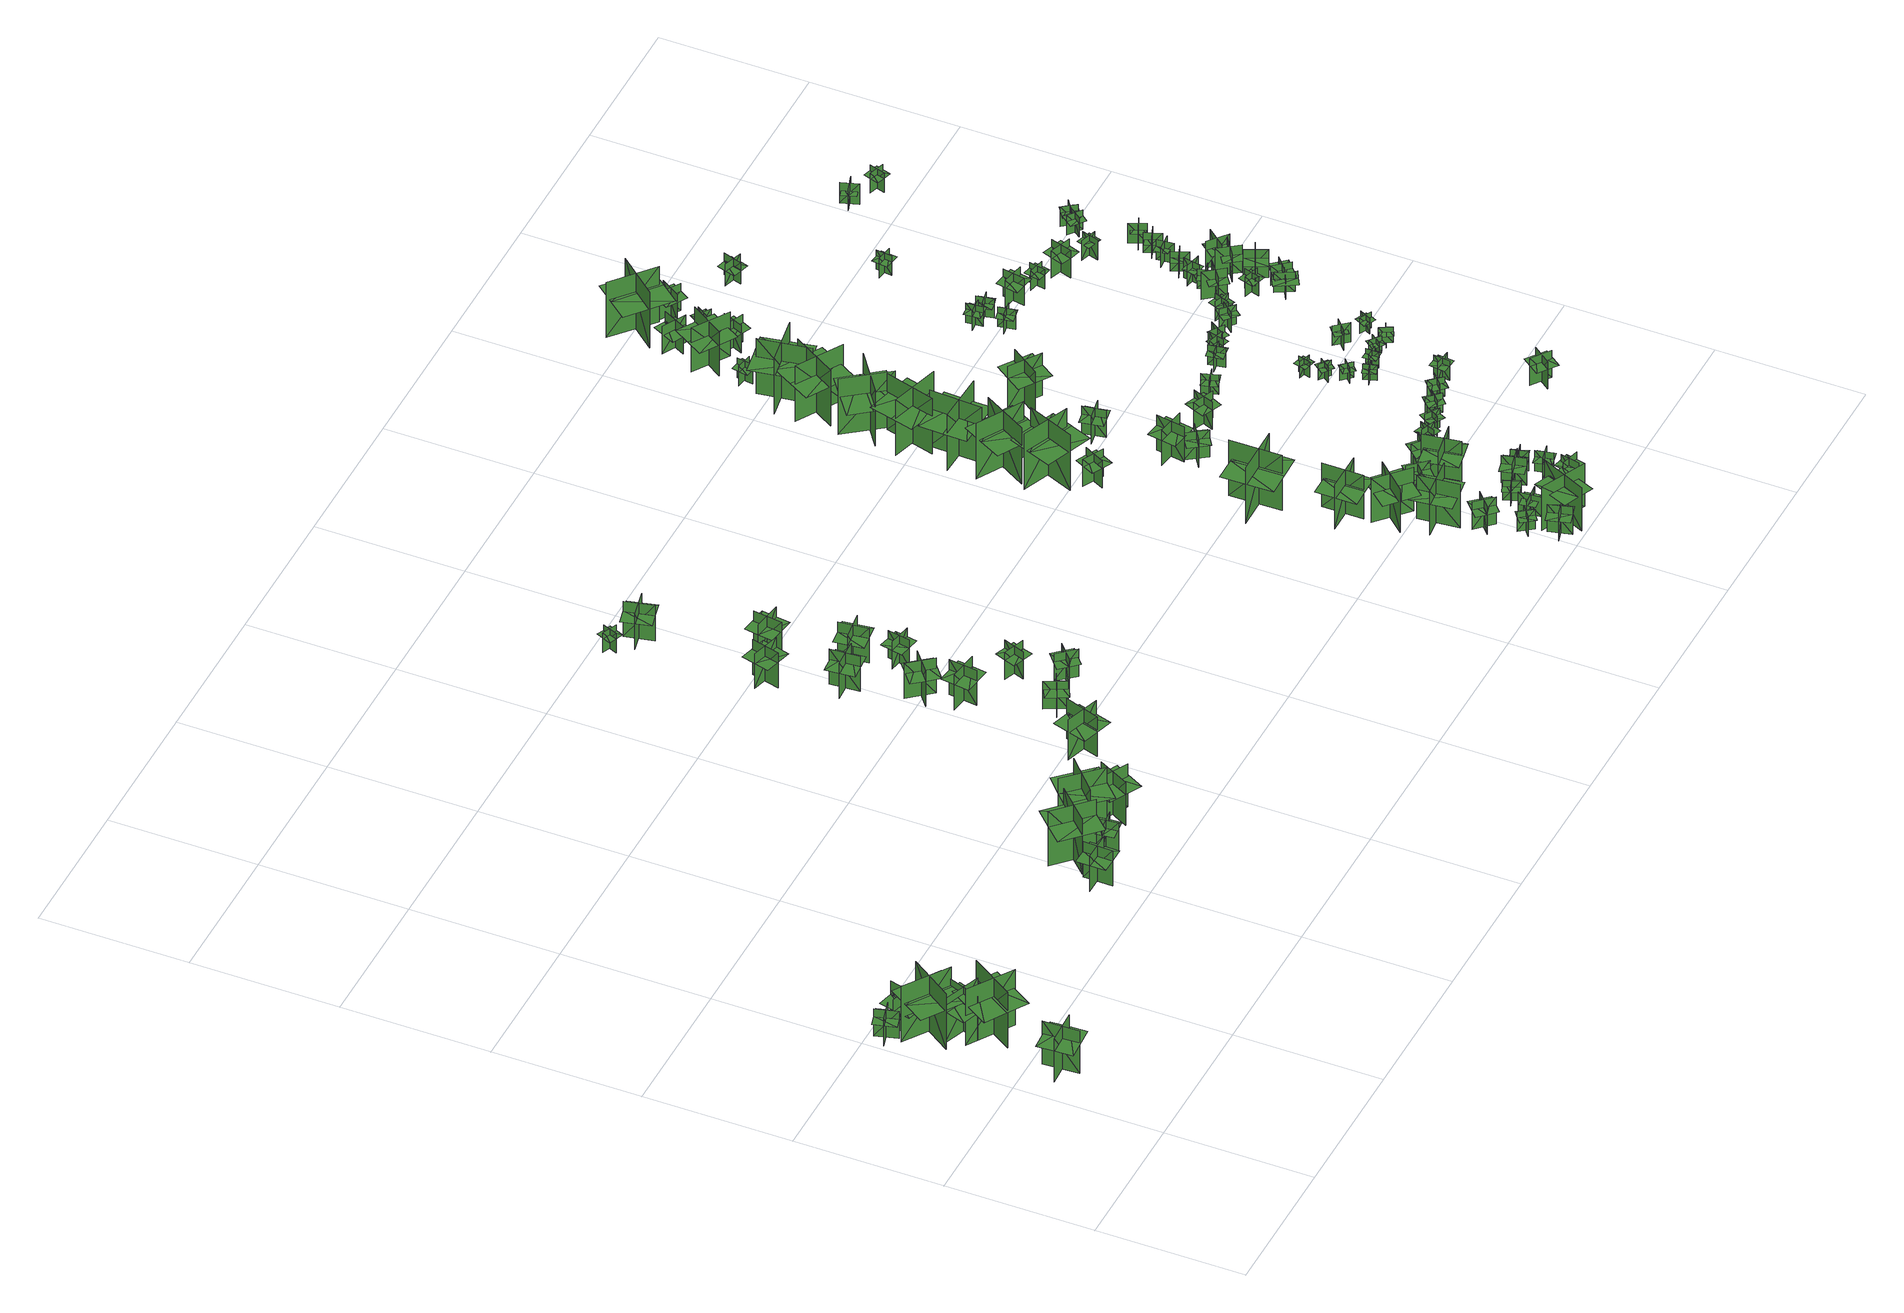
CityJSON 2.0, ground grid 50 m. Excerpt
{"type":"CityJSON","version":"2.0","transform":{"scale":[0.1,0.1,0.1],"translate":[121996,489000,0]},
"CityObjects":{
"tree1":{"type":"SolitaryVegetationObject","geometry":[{"type":"MultiSurface","lod":"1","boundaries":[[[0,1,2]],[[0,2,3]],[[4,5,6]],[[4,6,7]],[[8,9,10]],[[8,10,11]],[[8,11,12]],[[8,12,13]]]}]},
"tree2":{"type":"SolitaryVegetationObject","geometry":[{"type":"MultiSurface","lod":"1","boundaries":[[[14,15,16]],[[14,16,17]],[[18,19,20]],[[18,20,21]],[[22,23,24]],[[22,24,25]],[[22,25,26]],[[22,26,27]]]}]},
"tree3":{"type":"SolitaryVegetationObject","geometry":[{"type":"MultiSurface","lod":"1","boundaries":[[[28,29,30]],[[28,30,31]],[[32,33,34]],[[32,34,35]],[[36,37,38]],[[36,38,39]],[[36,39,40]],[[36,40,41]]]}]},
"tree4":{"type":"SolitaryVegetationObject","geometry":[{"type":"MultiSurface","lod":"1","boundaries":[[[42,43,44]],[[42,44,45]],[[46,47,48]],[[46,48,49]],[[50,51,52]],[[50,52,53]],[[50,53,54]],[[50,54,55]]]}]},
"tree5":{"type":"SolitaryVegetationObject","geometry":[{"type":"MultiSurface","lod":"1","boundaries":[[[56,57,58]],[[56,58,59]],[[60,61,62]],[[60,62,63]],[[64,65,66]],[[64,66,67]],[[64,67,68]],[[64,68,69]]]}]},
"tree6":{"type":"SolitaryVegetationObject","geometry":[{"type":"MultiSurface","lod":"1","boundaries":[[[70,71,72]],[[70,72,73]],[[74,75,76]],[[74,76,77]],[[78,79,80]],[[78,80,81]],[[78,81,82]],[[78,82,83]]]}]},
"tree7":{"type":"SolitaryVegetationObject","geometry":[{"type":"MultiSurface","lod":"1","boundaries":[[[84,85,86]],[[84,86,87]],[[88,89,90]],[[88,90,91]],[[92,93,94]],[[92,94,95]],[[92,95,96]],[[92,96,97]]]}]},
"tree8":{"type":"SolitaryVegetationObject","geometry":[{"type":"MultiSurface","lod":"1","boundaries":[[[98,99,100]],[[98,100,101]],[[102,103,104]],[[102,104,105]],[[106,107,108]],[[106,108,109]],[[106,109,110]],[[106,110,111]]]}]},
"tree9":{"type":"SolitaryVegetationObject","geometry":[{"type":"MultiSurface","lod":"1","boundaries":[[[112,113,114]],[[112,114,115]],[[116,117,118]],[[116,118,119]],[[120,121,122]],[[120,122,123]],[[120,123,124]],[[120,124,125]]]}]},
"tree10":{"type":"SolitaryVegetationObject","geometry":[{"type":"MultiSurface","lod":"1","boundaries":[[[126,127,128]],[[126,128,129]],[[130,131,132]],[[130,132,133]],[[134,135,136]],[[134,136,137]],[[134,137,138]],[[134,138,139]]]}]},
"tree11":{"type":"SolitaryVegetationObject","geometry":[{"type":"MultiSurface","lod":"1","boundaries":[[[140,141,142]],[[140,142,143]],[[144,145,146]],[[144,146,147]],[[148,149,150]],[[148,150,151]],[[148,151,152]],[[148,152,153]]]}]},
"tree12":{"type":"SolitaryVegetationObject","geometry":[{"type":"MultiSurface","lod":"1","boundaries":[[[154,155,156]],[[154,156,157]],[[158,159,160]],[[158,160,161]],[[162,163,164]],[[162,164,165]],[[162,165,166]],[[162,166,167]]]}]},
"tree13":{"type":"SolitaryVegetationObject","geometry":[{"type":"MultiSurface","lod":"1","boundaries":[[[168,169,170]],[[168,170,171]],[[172,173,174]],[[172,174,175]],[[176,177,178]],[[176,178,179]],[[176,179,180]],[[176,180,181]]]}]},
"tree14":{"type":"SolitaryVegetationObject","geometry":[{"type":"MultiSurface","lod":"1","boundaries":[[[182,183,184]],[[182,184,185]],[[186,187,188]],[[186,188,189]],[[190,191,192]],[[190,192,193]],[[190,193,194]],[[190,194,195]]]}]},
"tree15":{"type":"SolitaryVegetationObject","geometry":[{"type":"MultiSurface","lod":"1","boundaries":[[[196,197,198]],[[196,198,199]],[[200,201,202]],[[200,202,203]],[[204,205,206]],[[204,206,207]],[[204,207,208]],[[204,208,209]]]}]},
"tree16":{"type":"SolitaryVegetationObject","geometry":[{"type":"MultiSurface","lod":"1","boundaries":[[[210,211,212]],[[210,212,213]],[[214,215,216]],[[214,216,217]],[[218,219,220]],[[218,220,221]],[[218,221,222]],[[218,222,223]]]}]},
"tree17":{"type":"SolitaryVegetationObject","geometry":[{"type":"MultiSurface","lod":"1","boundaries":[[[224,225,226]],[[224,226,227]],[[228,229,230]],[[228,230,231]],[[232,233,234]],[[232,234,235]],[[232,235,236]],[[232,236,237]]]}]},
"tree18":{"type":"SolitaryVegetationObject","geometry":[{"type":"MultiSurface","lod":"1","boundaries":[[[238,239,240]],[[238,240,241]],[[242,243,244]],[[242,244,245]],[[246,247,248]],[[246,248,249]],[[246,249,250]],[[246,250,251]]]}]},
"tree19":{"type":"SolitaryVegetationObject","geometry":[{"type":"MultiSurface","lod":"1","boundaries":[[[252,253,254]],[[252,254,255]],[[256,257,258]],[[256,258,259]],[[260,261,262]],[[260,262,263]],[[260,263,264]],[[260,264,265]]]}]},
"tree20":{"type":"SolitaryVegetationObject","geometry":[{"type":"MultiSurface","lod":"1","boundaries":[[[266,267,268]],[[266,268,269]],[[270,271,272]],[[270,272,273]],[[274,275,276]],[[274,276,277]],[[274,277,278]],[[274,278,279]]]}]},
"tree21":{"type":"SolitaryVegetationObject","geometry":[{"type":"MultiSurface","lod":"1","boundaries":[[[280,281,282]],[[280,282,283]],[[284,285,286]],[[284,286,287]],[[288,289,290]],[[288,290,291]],[[288,291,292]],[[288,292,293]]]}]},
"tree22":{"type":"SolitaryVegetationObject","geometry":[{"type":"MultiSurface","lod":"1","boundaries":[[[294,295,296]],[[294,296,297]],[[298,299,300]],[[298,300,301]],[[302,303,304]],[[302,304,305]],[[302,305,306]],[[302,306,307]]]}]},
"tree23":{"type":"SolitaryVegetationObject","geometry":[{"type":"MultiSurface","lod":"1","boundaries":[[[308,309,310]],[[308,310,311]],[[312,313,314]],[[312,314,315]],[[316,317,318]],[[316,318,319]],[[316,319,320]],[[316,320,321]]]}]},
"tree24":{"type":"SolitaryVegetationObject","geometry":[{"type":"MultiSurface","lod":"1","boundaries":[[[322,323,324]],[[322,324,325]],[[326,327,328]],[[326,328,329]],[[330,331,332]],[[330,332,333]],[[330,333,334]],[[330,334,335]]]}]},
"tree25":{"type":"SolitaryVegetationObject","geometry":[{"type":"MultiSurface","lod":"1","boundaries":[[[336,337,338]],[[336,338,339]],[[340,341,342]],[[340,342,343]],[[344,345,346]],[[344,346,347]],[[344,347,348]],[[344,348,349]]]}]},
"tree26":{"type":"SolitaryVegetationObject","geometry":[{"type":"MultiSurface","lod":"1","boundaries":[[[350,351,352]],[[350,352,353]],[[354,355,356]],[[354,356,357]],[[358,359,360]],[[358,360,361]],[[358,361,362]],[[358,362,363]]]}]},
"tree27":{"type":"SolitaryVegetationObject","geometry":[{"type":"MultiSurface","lod":"1","boundaries":[[[364,365,366]],[[364,366,367]],[[368,369,370]],[[368,370,371]],[[372,373,374]],[[372,374,375]],[[372,375,376]],[[372,376,377]]]}]},
"tree28":{"type":"SolitaryVegetationObject","geometry":[{"type":"MultiSurface","lod":"1","boundaries":[[[378,379,380]],[[378,380,381]],[[382,383,384]],[[382,384,385]],[[386,387,388]],[[386,388,389]],[[386,389,390]],[[386,390,391]]]}]},
"tree29":{"type":"SolitaryVegetationObject","geometry":[{"type":"MultiSurface","lod":"1","boundaries":[[[392,393,394]],[[392,394,395]],[[396,397,398]],[[396,398,399]],[[400,401,402]],[[400,402,403]],[[400,403,404]],[[400,404,405]]]}]},
"tree30":{"type":"SolitaryVegetationObject","geometry":[{"type":"MultiSurface","lod":"1","boundaries":[[[406,407,408]],[[406,408,409]],[[410,411,412]],[[410,412,413]],[[414,415,416]],[[414,416,417]],[[414,417,418]],[[414,418,419]]]}]},
"tree31":{"type":"SolitaryVegetationObject","geometry":[{"type":"MultiSurface","lod":"1","boundaries":[[[420,421,422]],[[420,422,423]],[[424,425,426]],[[424,426,427]],[[428,429,430]],[[428,430,431]],[[428,431,432]],[[428,432,433]]]}]},
"tree32":{"type":"SolitaryVegetationObject","geometry":[{"type":"MultiSurface","lod":"1","boundaries":[[[434,435,436]],[[434,436,437]],[[438,439,440]],[[438,440,441]],[[442,443,444]],[[442,444,445]],[[442,445,446]],[[442,446,447]]]}]},
"tree33":{"type":"SolitaryVegetationObject","geometry":[{"type":"MultiSurface","lod":"1","boundaries":[[[448,449,450]],[[448,450,451]],[[452,453,454]],[[452,454,455]],[[456,457,458]],[[456,458,459]],[[456,459,460]],[[456,460,461]]]}]},
"tree34":{"type":"SolitaryVegetationObject","geometry":[{"type":"MultiSurface","lod":"1","boundaries":[[[462,463,464]],[[462,464,465]],[[466,467,468]],[[466,468,469]],[[470,471,472]],[[470,472,473]],[[470,473,474]],[[470,474,475]]]}]},
"tree35":{"type":"SolitaryVegetationObject","geometry":[{"type":"MultiSurface","lod":"1","boundaries":[[[476,477,478]],[[476,478,479]],[[480,481,482]],[[480,482,483]],[[484,485,486]],[[484,486,487]],[[484,487,488]],[[484,488,489]]]}]},
"tree36":{"type":"SolitaryVegetationObject","geometry":[{"type":"MultiSurface","lod":"1","boundaries":[[[490,491,492]],[[490,492,493]],[[494,495,496]],[[494,496,497]],[[498,499,500]],[[498,500,501]],[[498,501,502]],[[498,502,503]]]}]},
"tree37":{"type":"SolitaryVegetationObject","geometry":[{"type":"MultiSurface","lod":"1","boundaries":[[[504,505,506]],[[504,506,507]],[[508,509,510]],[[508,510,511]],[[512,513,514]],[[512,514,515]],[[512,515,516]],[[512,516,517]]]}]},
"tree38":{"type":"SolitaryVegetationObject","geometry":[{"type":"MultiSurface","lod":"1","boundaries":[[[518,519,520]],[[518,520,521]],[[522,523,524]],[[522,524,525]],[[526,527,528]],[[526,528,529]],[[526,529,530]],[[526,530,531]]]}]},
"tree39":{"type":"SolitaryVegetationObject","geometry":[{"type":"MultiSurface","lod":"1","boundaries":[[[532,533,534]],[[532,534,535]],[[536,537,538]],[[536,538,539]],[[540,541,542]],[[540,542,543]],[[540,543,544]],[[540,544,545]]]}]},
"tree40":{"type":"SolitaryVegetationObject","geometry":[{"type":"MultiSurface","lod":"1","boundaries":[[[546,547,548]],[[546,548,549]],[[550,551,552]],[[550,552,553]],[[554,555,556]],[[554,556,557]],[[554,557,558]],[[554,558,559]]]}]},
"tree41":{"type":"SolitaryVegetationObject","geometry":[{"type":"MultiSurface","lod":"1","boundaries":[[[560,561,562]],[[560,562,563]],[[564,565,566]],[[564,566,567]],[[568,569,570]],[[568,570,571]],[[568,571,572]],[[568,572,573]]]}]},
"tree42":{"type":"SolitaryVegetationObject","geometry":[{"type":"MultiSurface","lod":"1","boundaries":[[[574,575,576]],[[574,576,577]],[[578,579,580]],[[578,580,581]],[[582,583,584]],[[582,584,585]],[[582,585,586]],[[582,586,587]]]}]},
"tree43":{"type":"SolitaryVegetationObject","geometry":[{"type":"MultiSurface","lod":"1","boundaries":[[[588,589,590]],[[588,590,591]],[[592,593,594]],[[592,594,595]],[[596,597,598]],[[596,598,599]],[[596,599,600]],[[596,600,601]]]}]},
"tree44":{"type":"SolitaryVegetationObject","geometry":[{"type":"MultiSurface","lod":"1","boundaries":[[[602,603,604]],[[602,604,605]],[[606,607,608]],[[606,608,609]],[[610,611,612]],[[610,612,613]],[[610,613,614]],[[610,614,615]]]}]},
"tree45":{"type":"SolitaryVegetationObject","geometry":[{"type":"MultiSurface","lod":"1","boundaries":[[[616,617,618]],[[616,618,619]],[[620,621,622]],[[620,622,623]],[[624,625,626]],[[624,626,627]],[[624,627,628]],[[624,628,629]]]}]},
"tree46":{"type":"SolitaryVegetationObject","geometry":[{"type":"MultiSurface","lod":"1","boundaries":[[[630,631,632]],[[630,632,633]],[[634,635,636]],[[634,636,637]],[[638,639,640]],[[638,640,641]],[[638,641,642]],[[638,642,643]]]}]},
"tree47":{"type":"SolitaryVegetationObject","geometry":[{"type":"MultiSurface","lod":"1","boundaries":[[[644,645,646]],[[644,646,647]],[[648,649,650]],[[648,650,651]],[[652,653,654]],[[652,654,655]],[[652,655,656]],[[652,656,657]]]}]},
"tree48":{"type":"SolitaryVegetationObject","geometry":[{"type":"MultiSurface","lod":"1","boundaries":[[[658,659,660]],[[658,660,661]],[[662,663,664]],[[662,664,665]],[[666,667,668]],[[666,668,669]],[[666,669,670]],[[666,670,671]]]}]},
"tree49":{"type":"SolitaryVegetationObject","geometry":[{"type":"MultiSurface","lod":"1","boundaries":[[[672,673,674]],[[672,674,675]],[[676,677,678]],[[676,678,679]],[[680,681,682]],[[680,682,683]],[[680,683,684]],[[680,684,685]]]}]},
"tree50":{"type":"SolitaryVegetationObject","geometry":[{"type":"MultiSurface","lod":"1","boundaries":[[[686,687,688]],[[686,688,689]],[[690,691,692]],[[690,692,693]],[[694,695,696]],[[694,696,697]],[[694,697,698]],[[694,698,699]]]}]},
"tree51":{"type":"SolitaryVegetationObject","geometry":[{"type":"MultiSurface","lod":"1","boundaries":[[[700,701,702]],[[700,702,703]],[[704,705,706]],[[704,706,707]],[[708,709,710]],[[708,710,711]],[[708,711,712]],[[708,712,713]]]}]},
"tree52":{"type":"SolitaryVegetationObject","geometry":[{"type":"MultiSurface","lod":"1","boundaries":[[[714,715,716]],[[714,716,717]],[[718,719,720]],[[718,720,721]],[[722,723,724]],[[722,724,725]],[[722,725,726]],[[722,726,727]]]}]},
"tree53":{"type":"SolitaryVegetationObject","geometry":[{"type":"MultiSurface","lod":"1","boundaries":[[[728,729,730]],[[728,730,731]],[[732,733,734]],[[732,734,735]],[[736,737,738]],[[736,738,739]],[[736,739,740]],[[736,740,741]]]}]},
"tree54":{"type":"SolitaryVegetationObject","geometry":[{"type":"MultiSurface","lod":"1","boundaries":[[[742,743,744]],[[742,744,745]],[[746,747,748]],[[746,748,749]],[[750,751,752]],[[750,752,753]],[[750,753,754]],[[750,754,755]]]}]},
"tree55":{"type":"SolitaryVegetationObject","geometry":[{"type":"MultiSurface","lod":"1","boundaries":[[[756,757,758]],[[756,758,759]],[[760,761,762]],[[760,762,763]],[[764,765,766]],[[764,766,767]],[[764,767,768]],[[764,768,769]]]}]},
"tree56":{"type":"SolitaryVegetationObject","geometry":[{"type":"MultiSurface","lod":"1","boundaries":[[[770,771,772]],[[770,772,773]],[[774,775,776]],[[774,776,777]],[[778,779,780]],[[778,780,781]],[[778,781,782]],[[778,782,783]]]}]},
"tree57":{"type":"SolitaryVegetationObject","geometry":[{"type":"MultiSurface","lod":"1","boundaries":[[[784,785,786]],[[784,786,787]],[[788,789,790]],[[788,790,791]],[[792,793,794]],[[792,794,795]],[[792,795,796]],[[792,796,797]]]}]},
"tree58":{"type":"SolitaryVegetationObject","geometry":[{"type":"MultiSurface","lod":"1","boundaries":[[[798,799,800]],[[798,800,801]],[[802,803,804]],[[802,804,805]],[[806,807,808]],[[806,808,809]],[[806,809,810]],[[806,810,811]]]}]},
"tree59":{"type":"SolitaryVegetationObject","geometry":[{"type":"MultiSurface","lod":"1","boundaries":[[[812,813,814]],[[812,814,815]],[[816,817,818]],[[816,818,819]],[[820,821,822]],[[820,822,823]],[[820,823,824]],[[820,824,825]]]}]},
"tree60":{"type":"SolitaryVegetationObject","geometry":[{"type":"MultiSurface","lod":"1","boundaries":[[[826,827,828]],[[826,828,829]],[[830,831,832]],[[830,832,833]],[[834,835,836]],[[834,836,837]],[[834,837,838]],[[834,838,839]]]}]},
"tree61":{"type":"SolitaryVegetationObject","geometry":[{"type":"MultiSurface","lod":"1","boundaries":[[[840,841,842]],[[840,842,843]],[[844,845,846]],[[844,846,847]],[[848,849,850]],[[848,850,851]],[[848,851,852]],[[848,852,853]]]}]},
"tree62":{"type":"SolitaryVegetationObject","geometry":[{"type":"MultiSurface","lod":"1","boundaries":[[[854,855,856]],[[854,856,857]],[[858,859,860]],[[858,860,861]],[[862,863,864]],[[862,864,865]],[[862,865,866]],[[862,866,867]]]}]},
"tree63":{"type":"SolitaryVegetationObject","geometry":[{"type":"MultiSurface","lod":"1","boundaries":[[[868,869,870]],[[868,870,871]],[[872,873,874]],[[872,874,875]],[[876,877,878]],[[876,878,879]],[[876,879,880]],[[876,880,881]]]}]},
"tree64":{"type":"SolitaryVegetationObject","geometry":[{"type":"MultiSurface","lod":"1","boundaries":[[[882,883,884]],[[882,884,885]],[[886,887,888]],[[886,888,889]],[[890,891,892]],[[890,892,893]],[[890,893,894]],[[890,894,895]]]}]},
"tree65":{"type":"SolitaryVegetationObject","geometry":[{"type":"MultiSurface","lod":"1","boundaries":[[[896,897,898]],[[896,898,899]],[[900,901,902]],[[900,902,903]],[[904,905,906]],[[904,906,907]],[[904,907,908]],[[904,908,909]]]}]},
"tree66":{"type":"SolitaryVegetationObject","geometry":[{"type":"MultiSurface","lod":"1","boundaries":[[[910,911,912]],[[910,912,913]],[[914,915,916]],[[914,916,917]],[[918,919,920]],[[918,920,921]],[[918,921,922]],[[918,922,923]]]}]},
"tree67":{"type":"SolitaryVegetationObject","geometry":[{"type":"MultiSurface","lod":"1","boundaries":[[[924,925,926]],[[924,926,927]],[[928,929,930]],[[928,930,931]],[[932,933,934]],[[932,934,935]],[[932,935,936]],[[932,936,937]]]}]},
"tree68":{"type":"SolitaryVegetationObject","geometry":[{"type":"MultiSurface","lod":"1","boundaries":[[[938,939,940]],[[938,940,941]],[[942,943,944]],[[942,944,945]],[[946,947,948]],[[946,948,949]],[[946,949,950]],[[946,950,951]]]}]},
"tree69":{"type":"SolitaryVegetationObject","geometry":[{"type":"MultiSurface","lod":"1","boundaries":[[[952,953,954]],[[952,954,955]],[[956,957,958]],[[956,958,959]],[[960,961,962]],[[960,962,963]],[[960,963,964]],[[960,964,965]]]}]},
"tree70":{"type":"SolitaryVegetationObject","geometry":[{"type":"MultiSurface","lod":"1","boundaries":[[[966,967,968]],[[966,968,969]],[[970,971,972]],[[970,972,973]],[[974,975,976]],[[974,976,977]],[[974,977,978]],[[974,978,979]]]}]},
"tree71":{"type":"SolitaryVegetationObject","geometry":[{"type":"MultiSurface","lod":"1","boundaries":[[[980,981,982]],[[980,982,983]],[[984,985,986]],[[984,986,987]],[[988,989,990]],[[988,990,991]],[[988,991,992]],[[988,992,993]]]}]},
"tree72":{"type":"SolitaryVegetationObject","geometry":[{"type":"MultiSurface","lod":"1","boundaries":[[[994,995,996]],[[994,996,997]],[[998,999,1000]],[[998,1000,1001]],[[1002,1003,1004]],[[1002,1004,1005]],[[1002,1005,1006]],[[1002,1006,1007]]]}]},
"tree73":{"type":"SolitaryVegetationObject","geometry":[{"type":"MultiSurface","lod":"1","boundaries":[[[1008,1009,1010]],[[1008,1010,1011]],[[1012,1013,1014]],[[1012,1014,1015]],[[1016,1017,1018]],[[1016,1018,1019]],[[1016,1019,1020]],[[1016,1020,1021]]]}]},
"tree74":{"type":"SolitaryVegetationObject","geometry":[{"type":"MultiSurface","lod":"1","boundaries":[[[1022,1023,1024]],[[1022,1024,1025]],[[1026,1027,1028]],[[1026,1028,1029]],[[1030,1031,1032]],[[1030,1032,1033]],[[1030,1033,1034]],[[1030,1034,1035]]]}]},
"tree75":{"type":"SolitaryVegetationObject","geometry":[{"type":"MultiSurface","lod":"1","boundaries":[[[1036,1037,1038]],[[1036,1038,1039]],[[1040,1041,1042]],[[1040,1042,1043]],[[1044,1045,1046]],[[1044,1046,1047]],[[1044,1047,1048]],[[1044,1048,1049]]]}]},
"tree76":{"type":"SolitaryVegetationObject","geometry":[{"type":"MultiSurface","lod":"1","boundaries":[[[1050,1051,1052]],[[1050,1052,1053]],[[1054,1055,1056]],[[1054,1056,1057]],[[1058,1059,1060]],[[1058,1060,1061]],[[1058,1061,1062]],[[1058,1062,1063]]]}]},
"tree77":{"type":"SolitaryVegetationObject","geometry":[{"type":"MultiSurface","lod":"1","boundaries":[[[1064,1065,1066]],[[1064,1066,1067]],[[1068,1069,1070]],[[1068,1070,1071]],[[1072,1073,1074]],[[1072,1074,1075]],[[1072,1075,1076]],[[1072,1076,1077]]]}]},
"tree78":{"type":"SolitaryVegetationObject","geometry":[{"type":"MultiSurface","lod":"1","boundaries":[[[1078,1079,1080]],[[1078,1080,1081]],[[1082,1083,1084]],[[1082,1084,1085]],[[1086,1087,1088]],[[1086,1088,1089]],[[1086,1089,1090]],[[1086,1090,1091]]]}]},
"tree79":{"type":"SolitaryVegetationObject","geometry":[{"type":"MultiSurface","lod":"1","boundaries":[[[1092,1093,1094]],[[1092,1094,1095]],[[1096,1097,1098]],[[1096,1098,1099]],[[1100,1101,1102]],[[1100,1102,1103]],[[1100,1103,1104]],[[1100,1104,1105]]]}]},
"tree80":{"type":"SolitaryVegetationObject","geometry":[{"type":"MultiSurface","lod":"1","boundaries":[[[1106,1107,1108]],[[1106,1108,1109]],[[1110,1111,1112]],[[1110,1112,1113]],[[1114,1115,1116]],[[1114,1116,1117]],[[1114,1117,1118]],[[1114,1118,1119]]]}]},
"tree81":{"type":"SolitaryVegetationObject","geometry":[{"type":"MultiSurface","lod":"1","boundaries":[[[1120,1121,1122]],[[1120,1122,1123]],[[1124,1125,1126]],[[1124,1126,1127]],[[1128,1129,1130]],[[1128,1130,1131]],[[1128,1131,1132]],[[1128,1132,1133]]]}]},
"tree82":{"type":"SolitaryVegetationObject","geometry":[{"type":"MultiSurface","lod":"1","boundaries":[[[1134,1135,1136]],[[1134,1136,1137]],[[1138,1139,1140]],[[1138,1140,1141]],[[1142,1143,1144]],[[1142,1144,1145]],[[1142,1145,1146]],[[1142,1146,1147]]]}]},
"tree83":{"type":"SolitaryVegetationObject","geometry":[{"type":"MultiSurface","lod":"1","boundaries":[[[1148,1149,1150]],[[1148,1150,1151]],[[1152,1153,1154]],[[1152,1154,1155]],[[1156,1157,1158]],[[1156,1158,1159]],[[1156,1159,1160]],[[1156,1160,1161]]]}]},
"tree84":{"type":"SolitaryVegetationObject","geometry":[{"type":"MultiSurface","lod":"1","boundaries":[[[1162,1163,1164]],[[1162,1164,1165]],[[1166,1167,1168]],[[1166,1168,1169]],[[1170,1171,1172]],[[1170,1172,1173]],[[1170,1173,1174]],[[1170,1174,1175]]]}]},
"tree85":{"type":"SolitaryVegetationObject","geometry":[{"type":"MultiSurface","lod":"1","boundaries":[[[1176,1177,1178]],[[1176,1178,1179]],[[1180,1181,1182]],[[1180,1182,1183]],[[1184,1185,1186]],[[1184,1186,1187]],[[1184,1187,1188]],[[1184,1188,1189]]]}]},
"tree86":{"type":"SolitaryVegetationObject","geometry":[{"type":"MultiSurface","lod":"1","boundaries":[[[1190,1191,1192]],[[1190,1192,1193]],[[1194,1195,1196]],[[1194,1196,1197]],[[1198,1199,1200]],[[1198,1200,1201]],[[1198,1201,1202]],[[1198,1202,1203]]]}]},
"tree87":{"type":"SolitaryVegetationObject","geometry":[{"type":"MultiSurface","lod":"1","boundaries":[[[1204,1205,1206]],[[1204,1206,1207]],[[1208,1209,1210]],[[1208,1210,1211]],[[1212,1213,1214]],[[1212,1214,1215]],[[1212,1215,1216]],[[1212,1216,1217]]]}]},
"tree88":{"type":"SolitaryVegetationObject","geometry":[{"type":"MultiSurface","lod":"1","boundaries":[[[1218,1219,1220]],[[1218,1220,1221]],[[1222,1223,1224]],[[1222,1224,1225]],[[1226,1227,1228]],[[1226,1228,1229]],[[1226,1229,1230]],[[1226,1230,1231]]]}]},
"tree89":{"type":"SolitaryVegetationObject","geometry":[{"type":"MultiSurface","lod":"1","boundaries":[[[1232,1233,1234]],[[1232,1234,1235]],[[1236,1237,1238]],[[1236,1238,1239]],[[1240,1241,1242]],[[1240,1242,1243]],[[1240,1243,1244]],[[1240,1244,1245]]]}]},
"tree90":{"type":"SolitaryVegetationObject","geometry":[{"type":"MultiSurface","lod":"1","boundaries":[[[1246,1247,1248]],[[1246,1248,1249]],[[1250,1251,1252]],[[1250,1252,1253]],[[1254,1255,1256]],[[1254,1256,1257]],[[1254,1257,1258]],[[1254,1258,1259]]]}]},
"tree91":{"type":"SolitaryVegetationObject","geometry":[{"type":"MultiSurface","lod":"1","boundaries":[[[1260,1261,1262]],[[1260,1262,1263]],[[1264,1265,1266]],[[1264,1266,1267]],[[1268,1269,1270]],[[1268,1270,1271]],[[1268,1271,1272]],[[1268,1272,1273]]]}]},
"tree92":{"type":"SolitaryVegetationObject","geometry":[{"type":"MultiSurface","lod":"1","boundaries":[[[1274,1275,1276]],[[1274,1276,1277]],[[1278,1279,1280]],[[1278,1280,1281]],[[1282,1283,1284]],[[1282,1284,1285]],[[1282,1285,1286]],[[1282,1286,1287]]]}]},
"tree93":{"type":"SolitaryVegetationObject","geometry":[{"type":"MultiSurface","lod":"1","boundaries":[[[1288,1289,1290]],[[1288,1290,1291]],[[1292,1293,1294]],[[1292,1294,1295]],[[1296,1297,1298]],[[1296,1298,1299]],[[1296,1299,1300]],[[1296,1300,1301]]]}]},
"tree94":{"type":"SolitaryVegetationObject","geometry":[{"type":"MultiSurface","lod":"1","boundaries":[[[1302,1303,1304]],[[1302,1304,1305]],[[1306,1307,1308]],[[1306,1308,1309]],[[1310,1311,1312]],[[1310,1312,1313]],[[1310,1313,1314]],[[1310,1314,1315]]]}]},
"tree95":{"type":"SolitaryVegetationObject","geometry":[{"type":"MultiSurface","lod":"1","boundaries":[[[1316,1317,1318]],[[1316,1318,1319]],[[1320,1321,1322]],[[1320,1322,1323]],[[1324,1325,1326]],[[1324,1326,1327]],[[1324,1327,1328]],[[1324,1328,1329]]]}]},
"tree96":{"type":"SolitaryVegetationObject","geometry":[{"type":"MultiSurface","lod":"1","boundaries":[[[1330,1331,1332]],[[1330,1332,1333]],[[1334,1335,1336]],[[1334,1336,1337]],[[1338,1339,1340]],[[1338,1340,1341]],[[1338,1341,1342]],[[1338,1342,1343]]]}]},
"tree97":{"type":"SolitaryVegetationObject","geometry":[{"type":"MultiSurface","lod":"1","boundaries":[[[1344,1345,1346]],[[1344,1346,1347]],[[1348,1349,1350]],[[1348,1350,1351]],[[1352,1353,1354]],[[1352,1354,1355]],[[1352,1355,1356]],[[1352,1356,1357]]]}]},
"tree98":{"type":"SolitaryVegetationObject","geometry":[{"type":"MultiSurface","lod":"1","boundaries":[[[1358,1359,1360]],[[1358,1360,1361]],[[1362,1363,1364]],[[1362,1364,1365]],[[1366,1367,1368]],[[1366,1368,1369]],[[1366,1369,1370]],[[1366,1370,1371]]]}]},
"tree99":{"type":"SolitaryVegetationObject","geometry":[{"type":"MultiSurface","lod":"1","boundaries":[[[1372,1373,1374]],[[1372,1374,1375]],[[1376,1377,1378]],[[1376,1378,1379]],[[1380,1381,1382]],[[1380,1382,1383]],[[1380,1383,1384]],[[1380,1384,1385]]]}]},
"tree100":{"type":"SolitaryVegetationObject","geometry":[{"type":"MultiSurface","lod":"1","boundaries":[[[1386,1387,1388]],[[1386,1388,1389]],[[1390,1391,1392]],[[1390,1392,1393]],[[1394,1395,1396]],[[1394,1396,1397]],[[1394,1397,1398]],[[1394,1398,1399]]]}]},
"tree101":{"type":"SolitaryVegetationObject","geometry":[{"type":"MultiSurface","lod":"1","boundaries":[[[1400,1401,1402]],[[1400,1402,1403]],[[1404,1405,1406]],[[1404,1406,1407]],[[1408,1409,1410]],[[1408,1410,1411]],[[1408,1411,1412]],[[1408,1412,1413]]]}]},
"tree102":{"type":"SolitaryVegetationObject","geometry":[{"type":"MultiSurface","lod":"1","boundaries":[[[1414,1415,1416]],[[1414,1416,1417]],[[1418,1419,1420]],[[1418,1420,1421]],[[1422,1423,1424]],[[1422,1424,1425]],[[1422,1426,1427]],[[1422,1427,1423]]]}]},
"tree103":{"type":"SolitaryVegetationObject","geometry":[{"type":"MultiSurface","lod":"1","boundaries":[[[1428,1429,1430]],[[1428,1430,1431]],[[1432,1433,1434]],[[1432,1434,1435]],[[1436,1437,1438]],[[1436,1438,1439]],[[1436,1439,1440]],[[1436,1440,1441]]]}]},
"tree104":{"type":"SolitaryVegetationObject","geometry":[{"type":"MultiSurface","lod":"1","boundaries":[[[1442,1443,1444]],[[1442,1444,1445]],[[1446,1447,1448]],[[1446,1448,1449]],[[1450,1451,1452]],[[1450,1452,1453]],[[1450,1453,1454]],[[1450,1454,1455]]]}]},
"tree105":{"type":"SolitaryVegetationObject","geometry":[{"type":"MultiSurface","lod":"1","boundaries":[[[1456,1457,1458]],[[1456,1458,1459]],[[1460,1461,1462]],[[1460,1462,1463]],[[1464,1465,1466]],[[1464,1466,1467]],[[1464,1467,1468]],[[1464,1468,1469]]]}]},
"tree106":{"type":"SolitaryVegetationObject","geometry":[{"type":"MultiSurface","lod":"1","boundaries":[[[1470,1471,1472]],[[1470,1472,1473]],[[1474,1475,1476]],[[1474,1476,1477]],[[1478,1479,1480]],[[1478,1480,1481]],[[1478,1481,1482]],[[1478,1482,1483]]]}]},
"tree107":{"type":"SolitaryVegetationObject","geometry":[{"type":"MultiSurface","lod":"1","boundaries":[[[1484,1485,1486]],[[1484,1486,1487]],[[1488,1489,1490]],[[1488,1490,1491]],[[1492,1493,1494]],[[1492,1494,1495]],[[1492,1495,1496]],[[1492,1496,1497]]]}]},
"tree108":{"type":"SolitaryVegetationObject","geometry":[{"type":"MultiSurface","lod":"1","boundaries":[[[1498,1499,1500]],[[1498,1500,1501]],[[1502,1503,1504]],[[1502,1504,1505]],[[1506,1507,1508]],[[1506,1508,1509]],[[1506,1509,1510]],[[1506,1510,1511]]]}]}
},
"vertices":[
[138,340,15],[131,462,15],[131,462,184],[138,340,184],[192,400,15],[71,394,15],[71,394,184],[192,400,184],[192,400,137],[189,461,137],[67,454,137],[71,394,137],[74,333,137],[196,340,137],
[88,954,11],[13,933,11],[13,933,118],[88,954,118],[43,980,11],[64,905,11],[64,905,118],[43,980,118],[43,980,88],[6,969,88],[27,894,88],[64,905,88],[101,916,88],[80,990,88],
[54,894,8],[199,795,8],[199,795,228],[54,894,228],[80,757,8],[179,902,8],[179,902,228],[80,757,228],[56,878,157],[11,810,157],[158,713,157],[203,781,157],[248,849,157],[100,946,157],
[204,817,10],[156,687,10],[156,687,183],[204,817,183],[104,771,10],[234,723,10],[234,723,183],[104,771,183],[192,812,127],[131,833,127],[86,702,127],[146,681,127],[207,660,127],[252,791,127],
[258,739,9],[162,591,9],[162,591,229],[258,739,229],[121,710,9],[269,614,9],[269,614,229],[121,710,229],[242,736,158],[173,779,158],[80,630,158],[149,587,158],[218,544,158],[311,693,158],
[148,971,10],[117,862,10],[117,862,151],[148,971,151],[69,927,10],[178,896,10],[178,896,151],[69,927,151],[138,966,106],[87,980,106],[59,870,106],[109,857,106],[160,844,106],[189,953,106],
[1024,665,11],[924,667,11],[924,667,150],[1024,665,150],[978,713,11],[976,614,11],[976,614,150],[978,713,150],[978,713,111],[928,714,111],[926,615,111],[976,614,111],[1026,613,111],[1028,712,111],
[993,723,7],[1101,834,7],[1101,834,223],[993,723,223],[1096,723,7],[985,832,7],[985,832,223],[1096,723,223],[1096,723,162],[1150,779,162],[1040,887,162],[985,832,162],[931,776,162],[1042,668,162],
[1125,744,11],[1134,667,11],[1134,667,119],[1125,744,119],[1093,703,11],[1170,712,11],[1170,712,119],[1093,703,119],[1093,703,89],[1098,665,89],[1174,674,89],[1170,712,89],[1165,751,89],[1088,742,89],
[1241,865,7],[1129,758,7],[1129,758,222],[1241,865,222],[1138,868,7],[1245,756,7],[1245,756,222],[1138,868,222],[1138,868,162],[1082,815,162],[1189,702,162],[1245,756,162],[1301,809,162],[1194,921,162],
[1332,727,9],[1224,783,9],[1224,783,178],[1332,727,178],[1308,804,9],[1251,696,9],[1251,696,178],[1308,804,178],[1308,804,131],[1254,832,131],[1198,725,131],[1251,696,131],[1305,668,131],[1362,776,131],
[1545,1027,9],[1506,907,9],[1506,907,166],[1545,1027,166],[1456,981,9],[1575,942,9],[1575,942,166],[1456,981,166],[1534,1022,115],[1478,1039,115],[1442,919,115],[1497,902,115],[1553,885,115],[1590,1005,115],
[1675,1080,8],[1641,1149,8],[1641,1149,116],[1675,1080,116],[1692,1129,8],[1622,1094,8],[1622,1094,116],[1692,1129,116],[1692,1129,86],[1675,1163,86],[1605,1129,86],[1622,1094,86],[1640,1060,86],[1709,1094,86],
[1573,1337,7],[1586,1435,7],[1586,1435,146],[1573,1337,146],[1626,1377,7],[1527,1390,7],[1527,1390,146],[1626,1377,146],[1626,1377,107],[1632,1426,107],[1533,1439,107],[1527,1390,107],[1520,1340,107],[1619,1327,107],
[1575,1472,8],[1512,1549,8],[1512,1549,146],[1575,1472,146],[1582,1538,8],[1505,1475,8],[1505,1475,146],[1582,1538,146],[1582,1538,107],[1550,1577,107],[1473,1514,107],[1505,1475,107],[1536,1437,107],[1613,1500,107],
[1487,1684,7],[1479,1783,7],[1479,1783,146],[1487,1684,146],[1530,1734,7],[1431,1727,7],[1431,1727,146],[1530,1734,146],[1530,1734,107],[1527,1784,107],[1427,1776,107],[1431,1727,107],[1435,1677,107],[1534,1685,107],
[1423,2010,9],[1397,1914,9],[1397,1914,147],[1423,2010,147],[1365,1977,9],[1461,1951,9],[1461,1951,147],[1365,1977,147],[1365,1977,108],[1352,1929,108],[1448,1903,108],[1461,1951,108],[1474,2000,108],[1378,2025,108],
[1378,2443,9],[1327,2464,9],[1327,2464,86],[1378,2443,86],[1364,2477,9],[1343,2426,9],[1343,2426,86],[1364,2477,86],[1364,2477,64],[1339,2488,64],[1318,2437,64],[1343,2426,64],[1369,2416,64],[1390,2467,64],
[1656,1771,9],[1557,1758,9],[1557,1758,147],[1656,1771,147],[1603,1812,9],[1616,1713,9],[1616,1713,147],[1603,1812,147],[1603,1812,108],[1554,1806,108],[1567,1707,108],[1616,1713,108],[1666,1720,108],[1653,1819,108],
[1772,1172,9],[1823,1113,9],[1823,1113,116],[1772,1172,116],[1768,1120,9],[1826,1171,9],[1826,1171,116],[1768,1120,116],[1768,1120,86],[1793,1091,86],[1852,1142,86],[1826,1171,86],[1801,1200,86],[1743,1149,86],
[1742,1261,8],[1769,1334,8],[1769,1334,116],[1742,1261,116],[1789,1283,8],[1717,1310,8],[1717,1310,116],[1789,1283,116],[1789,1283,86],[1803,1319,86],[1730,1346,86],[1717,1310,86],[1703,1273,86],[1776,1246,86],
[1544,2063,8],[1531,1964,8],[1531,1964,147],[1544,2063,147],[1491,2023,8],[1590,2009,8],[1590,2009,147],[1491,2023,147],[1491,2023,108],[1484,1974,108],[1583,1960,108],[1590,2009,108],[1597,2059,108],[1498,2072,108],
[1620,1638,9],[1696,1624,9],[1696,1624,117],[1620,1638,117],[1648,1595,9],[1663,1671,9],[1663,1671,117],[1648,1595,117],[1648,1595,86],[1686,1588,86],[1701,1664,86],[1663,1671,86],[1625,1679,86],[1610,1602,86],
[1478,2404,8],[1381,2382,8],[1381,2382,147],[1478,2404,147],[1422,2440,8],[1444,2343,8],[1444,2343,147],[1422,2440,147],[1422,2440,108],[1373,2428,108],[1396,2331,108],[1444,2343,108],[1493,2354,108],[1470,2451,108],
[2844,774,10],[2844,635,10],[2844,635,183],[2844,774,183],[2766,696,10],[2905,696,10],[2905,696,183],[2766,696,183],[2834,765,127],[2771,764,127],[2772,626,127],[2836,627,127],[2900,628,127],[2898,766,127],
[2773,1050,12],[2775,874,12],[2775,874,231],[2773,1050,231],[2675,950,12],[2851,952,12],[2851,952,231],[2675,950,231],[2761,1039,160],[2680,1037,160],[2684,861,160],[2765,863,160],[2847,865,160],[2842,1041,160],
[3021,186,8],[2978,152,8],[2978,152,85],[3021,186,85],[2985,191,8],[3019,147,8],[3019,147,85],[2985,191,85],[2985,191,64],[2963,174,64],[2997,130,64],[3019,147,64],[3041,164,64],[3007,208,64],
[2939,320,7],[2991,263,7],[2991,263,115],[2939,320,115],[2936,268,7],[2993,320,7],[2993,320,115],[2936,268,115],[2936,268,85],[2962,240,85],[3019,292,85],[2993,320,85],[2967,349,85],[2910,297,85],
[2999,60,7],[3073,81,7],[3073,81,115],[2999,60,115],[3044,34,7],[3023,109,7],[3023,109,115],[3044,34,115],[3044,34,85],[3081,45,85],[3060,119,85],[3023,109,85],[2985,98,85],[3006,24,85],
[2832,510,9],[2925,612,9],[2925,612,181],[2832,510,181],[2942,515,9],[2839,608,9],[2839,608,181],[2942,515,181],[2845,510,125],[2893,467,125],[2984,571,125],[2936,614,125],[2888,656,125],[2797,552,125],
[2930,355,6],[2916,493,6],[2916,493,179],[2930,355,179],[3000,441,6],[2862,426,6],[2862,426,179],[3000,441,179],[2939,365,123],[3003,373,123],[2986,510,123],[2922,502,123],[2859,494,123],[2876,357,123],
[2694,1430,14],[2625,1466,14],[2625,1466,122],[2694,1430,122],[2679,1479,14],[2643,1410,14],[2643,1410,122],[2679,1479,122],[2679,1479,92],[2644,1497,92],[2609,1428,92],[2643,1410,92],[2678,1393,92],[2713,1462,92],
[2545,1624,9],[2707,1557,9],[2707,1557,228],[2545,1624,228],[2598,1495,9],[2666,1657,9],[2666,1657,228],[2598,1495,228],[2550,1608,157],[2520,1533,157],[2684,1468,157],[2714,1544,157],[2744,1619,157],[2580,1684,157],
[3065,14,10],[3137,169,10],[3137,169,181],[3065,14,181],[3173,54,10],[3173,54,181],[3018,126,181],[3018,126,10],[3072,27,135],[3124,5,135],[3176,129,135],[3123,151,135],[3071,172,135],[3019,49,135],
[2531,1777,7],[2684,1689,7],[2684,1689,227],[2531,1777,227],[2568,1642,7],[2656,1794,7],[2656,1794,227],[2568,1642,227],[2535,1761,156],[2495,1689,156],[2650,1604,156],[2689,1676,156],[2728,1747,156],[2574,1832,156],
[3033,182,13],[3110,190,13],[3110,190,90],[3033,182,90],[3073,149,13],[3073,149,90],[3066,226,90],[3066,226,13],[3039,183,70],[3043,157,70],[3103,165,70],[3100,191,70],[3096,217,70],[3036,208,70],
[2707,1865,7],[2531,1873,7],[2531,1873,227],[2707,1865,227],[2613,1968,7],[2605,1792,7],[2605,1792,227],[2613,1968,227],[2697,1878,156],[2699,1959,156],[2523,1964,156],[2521,1883,156],[2518,1801,156],[2694,1796,156],
[3095,290,12],[3115,238,12],[3115,238,89],[3095,290,89],[3080,256,12],[3132,276,12],[3132,276,89],[3080,256,89],[3080,256,67],[3090,230,67],[3142,250,67],[3132,276,67],[3122,302,67],[3070,282,67],
[3054,567,13],[2998,514,13],[2998,514,120],[3054,567,120],[3003,569,13],[3056,512,13],[3056,512,120],[3003,569,120],[3003,569,90],[2974,542,90],[3027,486,90],[3056,512,90],[3084,539,90],[3031,595,90],
[2698,1993,7],[2529,2042,7],[2529,2042,227],[2698,1993,227],[2630,2116,7],[2582,1946,7],[2582,1946,227],[2630,2116,227],[2691,2008,156],[2712,2087,156],[2542,2132,156],[2521,2054,156],[2500,1975,156],[2670,1930,156],
[2858,1237,12],[2874,1335,12],[2874,1335,151],[2858,1237,151],[2912,1276,12],[2814,1291,12],[2814,1291,151],[2912,1276,151],[2912,1276,112],[2920,1325,112],[2821,1340,112],[2814,1291,112],[2806,1242,112],[2904,1227,112],
[2915,1229,14],[2851,1185,14],[2851,1185,122],[2915,1229,122],[2864,1239,14],[2908,1175,14],[2908,1175,122],[2864,1239,122],[2864,1239,92],[2832,1217,92],[2876,1153,92],[2908,1175,92],[2940,1197,92],[2896,1261,92],
[2685,2221,8],[2544,2116,8],[2544,2116,227],[2685,2221,227],[2546,2241,8],[2651,2100,8],[2651,2100,227],[2546,2241,227],[2668,2225,156],[2619,2289,156],[2479,2181,156],[2529,2117,156],[2579,2052,156],[2718,2160,156],
[3107,565,10],[3127,440,10],[3127,440,167],[3107,565,167],[3049,483,10],[3173,504,10],[3173,504,167],[3049,483,167],[3099,555,116],[3042,545,116],[3065,421,116],[3122,432,116],[3179,442,116],[3157,566,116],
[3144,280,11],[3219,299,11],[3219,299,118],[3144,280,118],[3188,253,11],[3169,328,11],[3169,328,118],[3188,253,118],[3188,253,88],[3225,263,88],[3206,338,88],[3169,328,88],[3131,319,88],[3150,244,88],
[3108,542,14],[3159,600,14],[3159,600,122],[3108,542,122],[3159,545,14],[3101,596,14],[3101,596,122],[3159,545,122],[3159,545,92],[3185,574,92],[3127,625,92],[3101,596,92],[3076,567,92],[3134,516,92],
[2858,1495,17],[2845,1571,17],[2845,1571,125],[2858,1495,125],[2888,1537,17],[2812,1524,17],[2812,1524,125],[2888,1537,125],[2888,1537,95],[2882,1575,95],[2805,1562,95],[2812,1524,95],[2819,1486,95],[2895,1499,95],
[3255,111,14],[3270,176,14],[3270,176,98],[3255,111,98],[3300,139,14],[3235,154,14],[3235,154,98],[3300,139,98],[3260,114,71],[3291,107,71],[3305,173,71],[3274,180,71],[3244,186,71],[3230,121,71],
[2699,2293,6],[2548,2384,6],[2548,2384,226],[2699,2293,226],[2665,2429,6],[2574,2278,6],[2574,2278,226],[2665,2429,226],[2696,2309,155],[2737,2380,155],[2584,2468,155],[2544,2398,155],[2503,2327,155],[2655,2239,155],
[3269,200,13],[3257,258,13],[3257,258,95],[3269,200,95],[3290,233,13],[3233,221,13],[3233,221,95],[3290,233,95],[3290,233,72],[3284,262,72],[3227,250,72],[3233,221,72],[3239,192,72],[3296,204,72],
[3236,329,12],[3252,275,12],[3252,275,89],[3236,329,89],[3218,296,12],[3271,312,12],[3271,312,89],[3218,296,89],[3218,296,67],[3226,270,67],[3279,285,67],[3271,312,67],[3264,338,67],[3211,323,67],
[2644,2370,7],[2617,2544,7],[2617,2544,226],[2644,2370,226],[2726,2483,7],[2553,2455,7],[2553,2455,226],[2726,2483,226],[2655,2382,155],[2735,2397,155],[2704,2570,155],[2624,2556,155],[2544,2542,155],[2575,2368,155],
[3207,609,13],[3259,591,13],[3259,591,90],[3207,609,90],[3222,576,13],[3241,628,13],[3241,628,90],[3222,576,90],[3222,576,69],[3249,566,69],[3267,619,69],[3241,628,69],[3215,637,69],[3196,585,69],
[3028,1222,15],[3058,1294,15],[3058,1294,122],[3028,1222,122],[3076,1242,15],[3004,1271,15],[3004,1271,122],[3076,1242,122],[3076,1242,92],[3091,1278,92],[3019,1307,92],[3004,1271,92],[2990,1235,92],[3061,1206,92],
[2677,2595,12],[2622,2604,12],[2622,2604,89],[2677,2595,89],[2656,2625,12],[2647,2570,12],[2647,2570,89],[2656,2625,89],[2656,2625,67],[2628,2629,67],[2619,2575,67],[2647,2570,67],[2674,2566,67],[2683,2620,67],
[2942,1837,11],[2873,1737,11],[2873,1737,180],[2942,1837,180],[2862,1823,11],[2962,1754,11],[2962,1754,180],[2862,1823,180],[2862,1823,133],[2828,1773,133],[2927,1704,133],[2962,1754,133],[2997,1804,133],[2897,1873,133],
[3312,639,13],[3283,592,13],[3283,592,90],[3312,639,90],[3276,631,13],[3323,602,13],[3323,602,90],[3276,631,90],[3276,631,69],[3262,607,69],[3309,578,69],[3323,602,69],[3338,625,69],[3291,655,69],
[2742,2688,9],[2626,2763,9],[2626,2763,182],[2742,2688,182],[2719,2795,9],[2644,2679,9],[2644,2679,182],[2719,2795,182],[2740,2701,126],[2774,2755,126],[2656,2828,126],[2623,2774,126],[2589,2719,126],[2706,2646,126],
[2728,2896,12],[2687,2818,12],[2687,2818,121],[2728,2896,121],[2661,2875,12],[2739,2834,12],[2739,2834,121],[2661,2875,121],[2720,2894,86],[2684,2912,86],[2644,2833,86],[2681,2815,86],[2717,2797,86],[2756,2876,86],
[3352,624,13],[3391,662,13],[3391,662,90],[3352,624,90],[3389,623,13],[3350,663,13],[3350,663,90],[3389,623,90],[3389,623,69],[3408,642,69],[3370,682,69],[3350,663,69],[3330,643,69],[3369,604,69],
[3185,1271,13],[3169,1324,13],[3169,1324,90],[3185,1271,90],[3202,1303,13],[3149,1287,13],[3149,1287,90],[3202,1303,90],[3202,1303,68],[3194,1330,68],[3141,1313,68],[3149,1287,68],[3158,1261,68],[3211,1277,68],
[2767,2662,10],[2798,2733,10],[2798,2733,118],[2767,2662,118],[2815,2680,10],[2744,2711,10],[2744,2711,118],[2815,2680,118],[2815,2680,88],[2830,2716,88],[2759,2747,88],[2744,2711,88],[2728,2676,88],[2799,2645,88],
[2663,3063,9],[2797,2948,9],[2797,2948,228],[2663,3063,228],[2674,2923,9],[2788,3057,9],[2788,3057,228],[2674,2923,228],[2663,3046,157],[2611,2984,157],[2747,2871,157],[2799,2934,157],[2851,2997,157],[2715,3109,157],
[3460,648,14],[3422,689,14],[3422,689,91],[3460,648,91],[3462,685,14],[3421,647,14],[3421,647,91],[3462,685,91],[3462,685,69],[3443,705,69],[3402,668,69],[3421,647,69],[3440,627,69],[3480,665,69],
[2787,2822,11],[2832,2791,11],[2832,2791,88],[2787,2822,88],[2793,2785,11],[2824,2831,11],[2824,2831,88],[2793,2785,88],[2793,2785,67],[2816,2770,67],[2847,2816,67],[2824,2831,67],[2801,2847,67],[2770,2801,67],
[3396,1028,17],[3369,993,17],[3369,993,79],[3396,1028,79],[3367,1025,17],[3402,998,17],[3402,998,79],[3367,1025,79],[3367,1025,62],[3353,1007,62],[3389,980,62],[3402,998,62],[3415,1016,62],[3380,1042,62],
[3422,932,18],[3392,965,18],[3392,965,79],[3422,932,79],[3423,962,18],[3390,932,18],[3390,932,79],[3423,962,79],[3423,962,62],[3408,978,62],[3375,948,62],[3390,932,62],[3405,916,62],[3438,946,62],
[3453,891,15],[3411,878,15],[3411,878,76],[3453,891,76],[3427,905,15],[3440,863,15],[3440,863,76],[3427,905,76],[3427,905,59],[3406,899,59],[3419,857,59],[3440,863,59],[3461,869,59],[3449,912,59],
[3381,1096,14],[3370,1054,14],[3370,1054,76],[3381,1096,76],[3356,1082,14],[3399,1070,14],[3399,1070,76],[3356,1082,76],[3356,1082,59],[3350,1060,59],[3393,1049,59],[3399,1070,59],[3404,1092,59],[3361,1103,59],
[3332,1339,11],[3277,1330,11],[3277,1330,88],[3332,1339,88],[3302,1361,11],[3311,1306,11],[3311,1306,88],[3302,1361,88],[3302,1361,66],[3275,1356,66],[3283,1302,66],[3311,1306,66],[3338,1310,66],[3329,1365,66],
[2818,2897,11],[2859,2963,11],[2859,2963,119],[2818,2897,119],[2869,2909,11],[2803,2950,11],[2803,2950,119],[2869,2909,119],[2869,2909,89],[2889,2942,89],[2823,2983,89],[2803,2950,89],[2782,2917,89],[2848,2876,89],
[3510,695,14],[3565,689,14],[3565,689,91],[3510,695,91],[3533,666,14],[3539,721,14],[3539,721,91],[3533,666,91],[3533,666,70],[3560,663,70],[3566,718,70],[3539,721,70],[3511,724,70],[3505,669,70],
[3342,1328,12],[3359,1384,12],[3359,1384,89],[3342,1328,89],[3375,1346,12],[3375,1346,89],[3319,1363,89],[3319,1363,12],[3375,1346,65],[3382,1369,65],[3338,1383,65],[3330,1359,65],[3323,1336,65],[3367,1322,65],
[3513,905,17],[3469,905,17],[3469,905,79],[3513,905,79],[3493,926,17],[3493,882,17],[3493,882,79],[3493,926,79],[3493,926,61],[3470,926,61],[3471,882,61],[3493,882,61],[3515,882,61],[3515,926,61],
[3676,392,11],[3614,438,11],[3614,438,118],[3676,392,118],[3669,443,11],[3623,381,11],[3623,381,118],[3669,443,118],[3669,443,88],[3638,466,88],[3592,404,88],[3623,381,88],[3654,358,88],[3700,420,88],
[3368,1345,12],[3401,1393,12],[3401,1393,90],[3368,1344,90],[3405,1352,12],[3405,1352,90],[3356,1384,90],[3356,1384,12],[3405,1352,65],[3418,1372,65],[3380,1398,65],[3366,1378,65],[3353,1358,65],[3392,1332,65],
[3176,2048,15],[3172,2103,15],[3172,2103,92],[3176,2048,92],[3201,2075,15],[3146,2071,15],[3146,2071,92],[3201,2075,92],[3201,2075,70],[3199,2103,70],[3144,2099,70],[3146,2071,70],[3148,2044,70],[3203,2048,70],
[3229,1988,11],[3174,1979,11],[3174,1979,88],[3229,1988,88],[3199,2010,11],[3208,1955,11],[3208,1955,88],[3199,2010,88],[3199,2010,66],[3172,2005,66],[3181,1951,66],[3208,1955,66],[3236,1960,66],[3226,2015,66],
[3570,908,14],[3534,934,14],[3534,934,76],[3570,908,76],[3565,937,14],[3539,901,14],[3539,901,76],[3565,937,76],[3565,937,58],[3547,950,58],[3521,914,58],[3539,901,58],[3557,888,58],[3583,924,58],
[3246,2069,13],[3192,2058,13],[3192,2058,90],[3246,2069,90],[3216,2090,13],[3227,2035,13],[3227,2035,90],[3216,2090,90],[3216,2090,68],[3189,2084,68],[3199,2030,68],[3227,2035,68],[3254,2041,68],[3243,2095,68],
[3570,1051,16],[3525,1013,16],[3525,1013,93],[3570,1051,93],[3532,1054,16],[3532,1054,93],[3570,1010,93],[3570,1010,16],[3532,1054,69],[3514,1038,69],[3544,1003,69],[3563,1018,69],[3581,1034,69],[3551,1070,69],
[3621,893,15],[3600,933,15],[3600,933,76],[3621,893,76],[3630,922,15],[3590,901,15],[3590,901,76],[3630,922,76],[3630,922,59],[3620,941,59],[3580,921,59],[3590,901,59],[3600,882,59],[3640,902,59],
[3501,1399,12],[3464,1357,12],[3464,1357,89],[3501,1399,89],[3464,1397,12],[3506,1360,12],[3506,1360,89],[3464,1397,89],[3464,1397,68],[3446,1376,68],[3488,1339,68],[3506,1360,68],[3524,1381,68],[3482,1418,68],
[3075,2859,13],[3054,2795,13],[3054,2795,97],[3075,2859,97],[3027,2835,13],[3091,2814,13],[3091,2814,97],[3027,2835,97],[3069,2856,70],[3039,2865,70],[3020,2801,70],[3049,2792,70],[3079,2783,70],[3099,2847,70],
[3626,972,17],[3646,1012,17],[3646,1012,79],[3626,972,79],[3654,981,17],[3615,1001,17],[3615,1001,79],[3654,981,79],[3654,981,61],[3664,1001,61],[3625,1021,61],[3615,1001,61],[3605,981,61],[3645,962,61],
[3363,2011,12],[3287,2025,12],[3287,2025,119],[3363,2011,119],[3334,2053,12],[3320,1977,12],[3320,1977,119],[3334,2053,119],[3334,2053,89],[3296,2060,89],[3282,1984,89],[3320,1977,89],[3359,1970,89],[3373,2046,89],
[3527,1439,12],[3507,1387,12],[3507,1387,89],[3527,1439,89],[3493,1424,12],[3545,1404,12],[3545,1404,89],[3493,1424,89],[3493,1424,68],[3483,1398,68],[3535,1378,68],[3545,1404,68],[3555,1430,68],[3503,1450,68],
[3279,2398,13],[3287,2452,13],[3287,2452,90],[3279,2398,90],[3309,2420,13],[3254,2427,13],[3254,2427,90],[3309,2420,90],[3309,2420,68],[3312,2447,68],[3257,2454,68],[3254,2427,68],[3250,2400,68],[3305,2392,68],
[3445,1976,12],[3391,1988,12],[3391,1988,89],[3445,1976,89],[3426,2008,12],[3414,1953,12],[3414,1953,89],[3426,2008,89],[3426,2008,68],[3398,2013,68],[3387,1959,68],[3414,1953,68],[3441,1948,68],[3453,2002,68],
[3562,1445,14],[3625,1496,14],[3625,1496,123],[3562,1445,123],[3614,1440,14],[3614,1440,123],[3563,1503,123],[3563,1503,14],[3614,1440,88],[3640,1461,88],[3600,1512,88],[3573,1491,88],[3547,1469,88],[3587,1419,88],
[3605,1535,15],[3620,1479,15],[3620,1479,92],[3605,1535,92],[3587,1503,15],[3587,1503,92],[3643,1518,92],[3643,1518,15],[3587,1503,68],[3593,1479,68],[3638,1491,68],[3632,1515,68],[3625,1538,68],[3580,1526,68],
[3686,1373,13],[3633,1389,13],[3633,1389,90],[3686,1373,90],[3669,1406,13],[3653,1353,13],[3653,1353,90],[3669,1406,90],[3669,1406,68],[3642,1414,68],[3626,1361,68],[3653,1353,68],[3679,1345,68],[3695,1398,68],
[3729,1304,15],[3729,1304,92],[3670,1271,92],[3670,1271,15],[3715,1261,15],[3715,1261,92],[3684,1317,92],[3684,1317,15],[3720,1252,67],[3749,1268,67],[3711,1338,67],[3681,1322,67],[3652,1306,67],[3691,1236,67],
[3543,1931,11],[3470,1956,11],[3470,1956,119],[3543,1931,119],[3520,1977,11],[3495,1904,11],[3495,1904,119],[3520,1977,119],[3520,1977,89],[3484,1990,89],[3459,1917,89],[3495,1904,89],[3532,1892,89],[3557,1965,89],
[3604,1568,14],[3661,1557,14],[3661,1557,92],[3604,1568,92],[3625,1537,14],[3625,1537,92],[3636,1594,92],[3636,1594,14],[3625,1537,68],[3649,1533,68],[3658,1578,68],[3634,1583,68],[3610,1587,68],[3602,1541,68],
[3753,1288,15],[3753,1288,93],[3709,1338,93],[3709,1338,15],[3708,1291,15],[3708,1291,93],[3756,1334,93],[3756,1334,15],[3701,1285,68],[3723,1260,68],[3783,1313,68],[3761,1338,68],[3739,1363,68],[3678,1310,68],
[3680,1627,15],[3626,1605,15],[3626,1605,92],[3680,1627,92],[3646,1642,15],[3646,1642,92],[3667,1588,92],[3667,1588,15],[3646,1642,68],[3623,1632,68],[3641,1589,68],[3663,1599,68],[3686,1608,68],[3668,1651,68],
[3760,1413,13],[3689,1381,13],[3689,1381,120],[3760,1413,120],[3712,1431,13],[3744,1361,13],[3744,1361,120],[3712,1431,120],[3712,1431,90],[3676,1415,90],[3708,1345,90],[3744,1361,90],[3779,1377,90],[3747,1448,90],
[3678,1452,14],[3745,1499,14],[3745,1499,122],[3678,1452,122],[3730,1443,14],[3730,1443,122],[3683,1510,122],[3683,1510,14],[3730,1443,88],[3757,1463,88],[3720,1516,88],[3692,1497,88],[3665,1477,88],[3702,1424,88],
[3707,1681,14],[3649,1675,14],[3649,1675,92],[3707,1681,92],[3678,1704,14],[3678,1704,92],[3683,1647,92],[3683,1647,14],[3678,1704,67],[3654,1702,67],[3658,1656,67],[3682,1658,67],[3706,1660,67],[3702,1707,67],
[3699,1550,15],[3761,1498,15],[3761,1498,123],[3699,1550,123],[3704,1498,15],[3704,1498,123],[3756,1561,123],[3756,1561,15],[3704,1498,89],[3729,1477,89],[3771,1526,89],[3746,1548,89],[3720,1570,89],[3678,1520,89],
[3583,1907,11],[3639,1889,11],[3639,1889,89],[3583,1907,89],[3605,1865,11],[3623,1922,11],[3623,1922,89],[3605,1865,89],[3588,1905,69],[3639,1889,69],[3647,1911,69],[3595,1928,69],[3581,1883,69],[3632,1866,69],
[3691,1752,14],[3712,1698,14],[3712,1698,92],[3691,1752,92],[3676,1717,14],[3676,1717,92],[3730,1739,92],[3730,1739,14],[3676,1717,67],[3685,1695,67],[3728,1712,67],[3719,1734,67],[3710,1757,67],[3667,1740,67],
[3735,1760,14],[3711,1813,14],[3711,1813,92],[3735,1760,92],[3748,1794,14],[3748,1794,92],[3695,1771,92],[3695,1771,14],[3748,1794,67],[3738,1817,67],[3696,1798,67],[3706,1776,67],[3715,1754,67],[3758,1772,67],
[3677,1959,12],[3711,2003,12],[3711,2003,89],[3677,1959,89],[3714,1963,12],[3670,1997,12],[3670,1997,89],[3714,1963,89],[3714,1963,67],[3730,1985,67],[3687,2019,67],[3670,1997,67],[3653,1976,67],[3697,1942,67],
[3732,1986,12],[3700,2031,12],[3700,2031,89],[3732,1986,89],[3738,2023,12],[3693,1990,12],[3693,1990,89],[3738,2023,89],[3738,2023,67],[3722,2045,67],[3677,2013,67],[3693,1990,67],[3709,1968,67],[3754,2000,67],
[3523,2682,11],[3541,2624,11],[3541,2624,93],[3523,2682,93],[3503,2644,11],[3562,2662,11],[3562,2662,93],[3503,2644,93],[3510,2646,62],[3517,2622,62],[3559,2634,62],[3551,2659,62],[3544,2683,62],[3502,2670,62],
[3657,2600,11],[3604,2617,11],[3604,2617,88],[3657,2600,88],[3640,2633,11],[3624,2580,11],[3624,2580,88],[3640,2633,88],[3640,2633,66],[3614,2641,66],[3597,2589,66],[3624,2580,66],[3650,2572,66],[3667,2625,66]
]}
